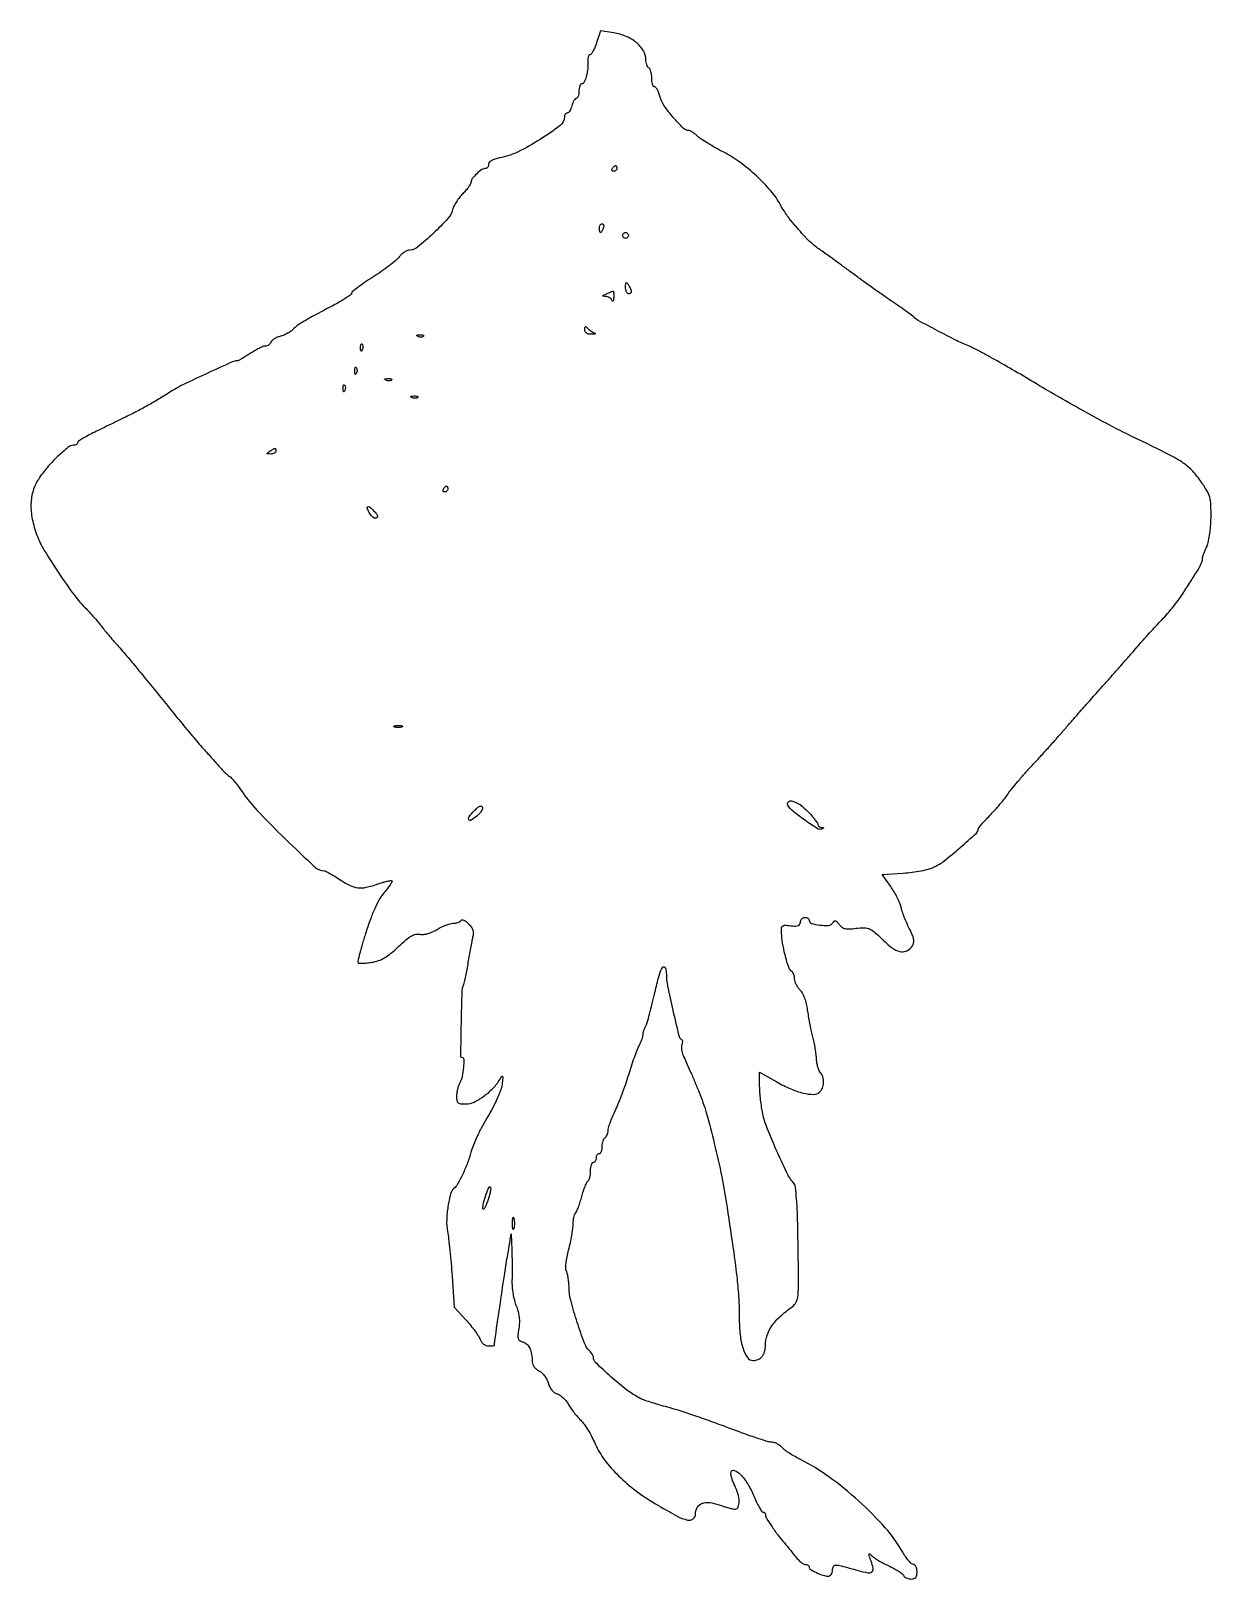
# Model space of a CAD drawing. Extents: x 0 to 405, y 0 to 531.
import ezdxf

# ---------------------------------------------------------------- set-up
doc = ezdxf.new("R2010")
doc.units = 0

msp = doc.modelspace()

# ---------------------------------------------------------------- linework, layer by layer
for points in [[(194.028158, 527.085319, -0.018919), (193.445082, 525.520163, -0.027889), (192.807066, 524.200062, -0.026764), (192.195745, 523.22387, -0.244134), (191.764574, 523, 0.266452), (191.425306, 522.805386, 0.066324), (191.168405, 522.192188, 0.050146), (191.021294, 521.303642, 0.031514), (191.020387, 520.25, -0.04284), (190.962117, 517.768973, -0.044413), (190.480109, 515.364944, -0.047836), (189.738467, 513.520131, -0.280248), (188.883369, 513, 0.245982), (188.544338, 512.822468, 0.066691), (188.25949, 512.265625, 0.0514), (188.064369, 511.457607, 0.033571), (188, 510.5, -0.033892), (187.935017, 509.54241, -0.051811), (187.738095, 508.734375, -0.067322), (187.450531, 508.17797, -0.244542), (187.108408, 508, 0.208396), (186.722675, 507.831931, 0.050787), (186.294405, 507.265625, 0.043524), (185.894893, 506.457251, 0.031538), (185.589356, 505.5, -0.034719), (185.277157, 504.542915, -0.046776), (184.858059, 503.734375, -0.05533), (184.401511, 503.172385, -0.196992), (183.980948, 503, 0.132852), (183.606868, 502.89882, 0.100538), (183.288153, 502.614333, 0.087689), (183.073724, 502.188777, 0.073084), (183, 501.687091, -0.233432), (181.52367, 498.697183, -0.022238), (174.64703, 493.900964, -0.02848), (166.960812, 489.625701, -0.0675), (160.75, 487.595927, 0.029523), (159.198718, 487.21613, 0.054977), (158.012458, 486.701986, 0.075815), (157.254148, 486.101013, 0.189546), (157, 485.454687, -0.066169), (156.926085, 484.898598, -0.083341), (156.709608, 484.427314, -0.09928), (156.388418, 484.112106, -0.145537), (156.011431, 484, 0.150879), (154.714269, 483.599453, 0.037144), (152.950065, 482.192398, 0.036529), (151.422054, 480.553068, 0.170947), (151, 479.354682, -0.130425), (150.831514, 478.719758, -0.023337), (150.168837, 477.675429, -0.023809), (149.253792, 476.495701, -0.019522), (148.17051, 475.324356, 0.029987), (147.038837, 474.048142, 0.024195), (145.978275, 472.553439, 0.024823), (145.132619, 471.073346, 0.055946), (144.680908, 469.864774, -0.124843), (143.046055, 466.831267, -0.017595), (138.0209, 461.730129, -0.015381), (132.64819, 456.951379, -0.175828), (130.026407, 456, 0.098626), (129.182425, 455.831887, 0.044103), (128.174506, 455.305379, 0.041363), (127.172395, 454.540066, 0.044125), (126.333407, 453.635331, -0.053039), (125.183272, 452.438483, -0.011035), (122.908876, 450.609581, -0.01147), (120.160033, 448.595898, -0.010607), (117.25, 446.655503, 0.007956), (114.471461, 444.823991, 0.012192), (112.129688, 443.14125, 0.006716), (110.239922, 441.671874, 0.227946), (110, 441.17295, -0.236437), (109.766107, 440.705979, -0.011474), (108.310938, 439.668969, -0.016631), (106.453423, 438.496748, -0.011026), (104.25, 437.271056, 0.001289), (96.702634, 433.263099, 0.010845), (93.343013, 431.373099, 0.02455), (91.375559, 430.075022, 0.046583), (89.956671, 428.816927, -0.052197), (89.154522, 428.121574, -0.027302), (88.030075, 427.423923, -0.026832), (86.786488, 426.827688, -0.036896), (85.609987, 426.438249, 0.03836), (84.510634, 426.070775, 0.040172), (83.498027, 425.544152, 0.043573), (82.707297, 424.946816, 0.118129), (82.312248, 424.371322, -0.083489), (82.002978, 423.847095, -0.066007), (81.51582, 423.402826, -0.066286), (80.932098, 423.1025, -0.085911), (80.339957, 423, 0.095187), (79.557353, 422.849651, 0.01856), (78.237944, 422.265625, 0.019101), (76.729406, 421.457052, 0.016657), (75.214812, 420.5, -0.008958), (73.749834, 419.542429, -0.012153), (72.391684, 418.734375, -0.009154), (71.239437, 418.113703, -0.119511), (70.770534, 418, 0.106594), (69.108032, 417.6415, 0.001747), (60.40999, 413.670613, 0.004104), (52.27883, 409.842908, 0.03033), (48.537884, 407.756166, -0.006437), (44.430402, 405.200468, -0.007491), (40.459294, 402.880493, -0.007693), (36.517885, 400.735653, -0.00762), (32.5, 398.706118, 0.000065), (29.820822, 397.403232, 0.000042), (26.720312, 395.894637, 0.000042), (23.690939, 394.420027, 0.000079), (21.25, 393.231116, 0.012034), (19.238226, 392.190206, 0.018111), (17.542187, 391.178703, 0.013216), (16.224615, 390.276509, 0.240469), (16, 389.836481, -0.165619), (15.891321, 389.517383, -0.095475), (15.584007, 389.245716, -0.076457), (15.125512, 389.0621, -0.057137), (14.583853, 389, 0.175553), (12.724064, 388.326254, 0.017725), (9.159892, 385.132937, 0.022884), (5.519728, 381.295467, 0.031626), (2.647818, 377.517865, 0.074923), (0.75723, 373.472951, 0.064278), (0.011282, 368.829416, 0.057407), (0.444277, 363.673706, 0.041208), (2.048016, 358.114232, 0.045058), (4.560341, 352.956438, 0.011693), (9.522748, 345.158001, 0.011968), (14.880528, 337.557554, 0.039802), (18.896074, 332.956235, -0.012947), (20.08298, 331.735119, -0.006609), (21.512488, 330.144432, -0.006562), (22.94358, 328.465044, -0.009787), (24.146438, 326.956235, 0.007707), (25.391847, 325.380656, 0.004223), (26.963403, 323.487144, 0.004208), (28.59191, 321.591008, 0.006701), (30.019833, 320, -0.011473), (31.895984, 317.869002, -0.001651), (35.613932, 313.415625, -0.001873), (39.974762, 308.116732, -0.0016), (44.532102, 302.5, 0.001618), (49.097795, 296.873393, 0.001872), (53.483859, 291.544617, 0.00167), (57.230172, 287.058263, 0.011047), (59.158708, 284.864655, -0.001949), (60.595575, 283.289051, -0.001503), (62.150929, 281.559686, -0.001519), (63.594435, 279.935037, -0.003635), (64.652966, 278.718649, 0.012626), (65.576791, 277.694823, 0.011787), (66.572042, 276.694633, 0.011853), (67.497685, 275.848428, 0.038795), (68.16268, 275.353993, -0.06614), (68.849439, 274.782698, -0.0131), (69.905008, 273.575861, -0.013664), (71.067291, 272.093977, -0.01233), (72.188787, 270.5, 0.042242), (77.523683, 263.806195, 0.010972), (87.211243, 253.999357, 0.005301), (97.550656, 244.192461, 0.188105), (100.577579, 242.995719, -0.116719), (101.144788, 242.858698, -0.008831), (102.550914, 242.11396, -0.011794), (104.209123, 241.146119, -0.008694), (106, 240, 0.030864), (109.488163, 237.979699, 0.087589), (112.172891, 237.182822, 0.085246), (115.010418, 237.34268, 0.028214), (119.030263, 238.510677, -0.012529), (120.705556, 239.054956, -0.018802), (122.19437, 239.437448, -0.014092), (123.412991, 239.66637, -0.240192), (123.78907, 239.544263, -0.334163), (123.838018, 239.197937, -0.018044), (123.233133, 238.19038, -0.022226), (122.357358, 236.966767, -0.013722), (121.226561, 235.605257, 0.049413), (119.706645, 233.484281, 0.022645), (118.140124, 230.458755, 0.019149), (116.55182, 226.640322, 0.011773), (114.962597, 222.035888, 0.005513), (113.762481, 218.125487, 0.008766), (112.831496, 214.751392, 0.003406), (112.111898, 211.871784, 0.2616), (112.235615, 211.431052, 0.194397), (112.624629, 211.26594, 0.013765), (113.82737, 211.278136, 0.017815), (115.301916, 211.386404, 0.012412), (116.955902, 211.608939, 0.045623), (119.235929, 212.19051, 0.048028), (121.331455, 213.169147, 0.039452), (123.515878, 214.701601, 0.018438), (126.09896, 217.001606, -0.013644), (128.664282, 219.330264, -0.046682), (130.500396, 220.631391, -0.074777), (132.013797, 221.225222, -0.103752), (133.466281, 221.251197, 0.075864), (134.686627, 221.20548, 0.039779), (136.181024, 221.498328, 0.036544), (137.779779, 222.074835, 0.033621), (139.324759, 222.891695, -0.024069), (140.782977, 223.698666, -0.022581), (142.342925, 224.380686, -0.023207), (143.780776, 224.858139, -0.068657), (144.809017, 225, 0.042498), (145.646167, 225.071284, 0.044184), (146.447963, 225.283036, 0.048332), (147.102354, 225.593594, 0.119953), (147.477458, 225.963525, -0.263961), (147.863643, 226.175038, -0.094473), (148.501118, 226.043517, -0.062684), (149.297117, 225.590868, -0.0358), (150.134343, 224.865657, -0.04466), (151.067403, 223.749166, -0.079323), (151.58602, 222.671596, -0.08212), (151.733285, 221.512529, -0.051072), (151.542199, 220.152132, 0.011418), (151.228537, 218.74134, 0.003175), (150.801617, 216.516564, 0.003203), (150.350413, 213.991639, 0.003355), (149.938804, 211.5, -0.005598), (149.530053, 209.092832, -0.006577), (149.087292, 206.821875, -0.005844), (148.666132, 204.915161, -0.040035), (148.373882, 204, 0.089897), (147.81586, 201.379667, 0.00303), (147.556301, 190.767002, 0.001184), (147.376463, 179.544989, 0.418519), (147.914019, 179.000598, -0.414892), (148.495965, 178.418491, -0.021426), (148.366679, 175.491556, -0.028554), (147.919424, 172.408869, -0.072683), (147.154223, 170.288169, 0.039564), (146.711729, 169.276475, 0.023381), (146.339053, 168.011323, 0.0233), (146.083634, 166.705226, 0.036649), (146, 165.565741, 0.045748), (146.127913, 164.17066, 0.182821), (146.564803, 163.449223, 0.143654), (147.444227, 163.098706, 0.024961), (149.25, 163.019184, 0.111779), (152.010871, 163.661366, 0.044285), (155.371772, 165.674544, 0.042933), (158.576697, 168.451685, 0.057257), (160.925874, 171.5, -0.020218), (161.588176, 172.505117, -0.599553), (161.82791, 172.473179, -0.119448), (161.896903, 171.902931, -0.004118), (161.613923, 169.661855, -0.055458), (161.127264, 167.712439, -0.016205), (159.956746, 164.84737, -0.016068), (158.42001, 161.685434, -0.016573), (156.698173, 158.661855, 0.015167), (154.916413, 155.553394, 0.012473), (153.200591, 152.135045, 0.012663), (151.781829, 148.914312, 0.032398), (150.968776, 146.5, -0.025782), (149.794213, 142.853518, -0.018662), (148.129763, 138.922048, -0.015952), (146.37762, 135.470197, -0.103869), (145.117511, 134, 0.16836), (143.93213, 132.198626, 0.024872), (143.059167, 127.86285, 0.02893), (142.627386, 123.136568, 0.053606), (142.911359, 119.29823, -0.015445), (143.295205, 116.759712, -0.004403), (143.73434, 112.797465, -0.004429), (144.151246, 108.313822, -0.004682), (144.480225, 103.905907), (145.171207, 93.311814), (149.202792, 88.905907, -0.01328), (150.809109, 87.054013, -0.013589), (152.302154, 85.133298, -0.013451), (153.50588, 83.398841, -0.053916), (154.092438, 82.25, 0.066996), (154.578485, 81.356322, 0.069147), (155.27912, 80.633758, 0.073245), (156.109573, 80.162124, 0.092833), (156.975249, 80, 0.011588), (157.752084, 80.018007, 0.019006), (158.4076, 80.073437, 0.013576), (158.922417, 80.150991, 0.35426), (159.00807, 80.25, -0.028056), (159.139684, 81.735562, -0.000228), (160.839303, 93.38147, -0.000874), (162.431686, 104.126726, -0.003781), (163.436894, 110.5), (164.760747, 118.5), (164.965627, 113, -0.004802), (165.033866, 110.530908, -0.003027), (165.068398, 107.646875, -0.003038), (165.067952, 104.810299, -0.005576), (165.027782, 102.5, 0.027912), (165.087477, 100.311753, 0.01966), (165.388091, 97.868002, 0.01991), (165.862477, 95.546016, 0.038858), (166.454789, 93.752774, -0.033593), (167.105103, 91.851313, -0.036274), (167.474731, 89.927917, -0.03614), (167.563316, 87.964841, -0.032864), (167.375213, 85.944993, 0.0151), (167.07867, 83.647561, 0.098557), (167.192351, 82.494942, 0.17915), (167.710754, 81.812068, 0.077944), (168.770498, 81.349765, -0.129618), (170.115211, 80.591261, -0.090547), (171.130085, 79.166128, -0.069398), (171.765846, 77.108275, -0.03859), (171.986345, 74.487128, 0.096424), (172.15748, 73.6387, 0.063866), (172.651722, 72.773182, 0.060716), (173.382222, 72.016342, 0.067197), (174.25, 71.487128, -0.083041), (175.180296, 70.878771, -0.043454), (176.115096, 69.853141, -0.041656), (176.913944, 68.60403, -0.049836), (177.43969, 67.310799, 0.044488), (177.96462, 65.979011, 0.054403), (178.689991, 64.854951, 0.061525), (179.543567, 64.033653, 0.09966), (180.449765, 63.601964, -0.088479), (181.372133, 63.1874, -0.036776), (182.444384, 62.333677, -0.034919), (183.486265, 61.22656, -0.037938), (184.332605, 60.01409, 0.019573), (185.206641, 58.658555, 0.011722), (186.344115, 57.115681, 0.011729), (187.550119, 55.630972, 0.019942), (188.635151, 54.455759, -0.04281), (189.761505, 53.118043, -0.015831), (191.118306, 51.058843, -0.015554), (192.464741, 48.706371, -0.018088), (193.591724, 46.388513, 0.056424), (196.816732, 40.87314, 0.038741), (201.595781, 35.416421, 0.0345), (207.790658, 30.144405, 0.025668), (215.280679, 25.18572, 0.011173), (221.694198, 21.588811, 0.065756), (225.299703, 20.242162, 0.21732), (227.168573, 20.624611, 0.239676), (228, 22.259453, -0.129494), (228.594906, 24.517982, -0.170786), (230.187589, 25.90751, -0.124462), (232.74508, 26.245571, -0.055797), (236.071668, 25.474714, 0.009361), (237.772684, 24.91014, 0.010553), (239.427334, 24.433197, 0.009873), (240.847589, 24.085958, 0.055066), (241.625727, 24, 0.31406), (242.633492, 24.702265, 0.094404), (242.958257, 26.648747, 0.064636), (242.545889, 29.340418, 0.049074), (241.439604, 32.116792, -0.025887), (240.865247, 33.384212, -0.02635), (240.428754, 34.696812, -0.027277), (240.173374, 35.872977, -0.090155), (240.189604, 36.662535, -0.46743), (241.323964, 37.276231, -0.107378), (243.401433, 35.877623, -0.053731), (245.938505, 32.588128, -0.041037), (247.988804, 28.527585, 0.012842), (248.912568, 26.40937, 0.01949), (249.832897, 24.623728, 0.014764), (250.668395, 23.243698, 0.25451), (251.116143, 23, -0.119934), (251.453254, 22.917958, -0.100693), (251.740367, 22.68665, -0.091973), (251.933191, 22.340705, -0.081445), (252, 21.933278, 0.142863), (252.315695, 20.850938, 0.007805), (254.288193, 17.861307, 0.013184), (256.487269, 14.814576, 0.022517), (258.5, 12.40836, -0.013672), (259.034858, 11.791441, -0.003062), (259.911123, 10.709622, -0.003175), (260.907545, 9.447588, -0.003067), (261.899567, 8.15836, 0.024999), (262.917323, 6.949299, 0.030296), (263.990951, 5.927768, 0.03144), (264.975737, 5.198971, 0.144557), (265.649567, 5, -0.060273), (266.16599, 4.93752, -0.079008), (266.60331, 4.753401, -0.097123), (266.896139, 4.480702, -0.158133), (267, 4.160515, 0.258972), (267.462547, 3.327364, 0.026865), (269.498338, 2.206044, 0.032604), (271.771963, 1.285891, 0.080013), (273.547053, 1, 0.141321), (274.107286, 1.161572, 0.102267), (274.578385, 1.614187, 0.085506), (274.892824, 2.29803, 0.065189), (275, 3.116577, -0.125632), (275.312835, 4.341973, -0.279638), (276.11434, 4.806801, -0.060599), (277.934445, 4.548723, -0.002993), (283.785913, 2.942562, 0.022427), (287.106459, 2.168472, 0.204807), (288.523077, 2.485022, 0.29353), (288.97112, 3.620254, 0.041475), (288.24791, 6.154168, -0.00373), (287.523814, 8.116701, -0.170737), (287.520511, 8.540617, -0.517582), (287.752609, 8.608653, -0.01176), (288.793078, 7.743604, 0.036075), (289.71703, 7.048477, 0.011758), (291.173592, 6.156724, 0.011649), (292.843399, 5.238962, 0.012875), (294.5, 4.431555, -0.017672), (296.089956, 3.637667, -0.019772), (297.559909, 2.760568, -0.019492), (298.744047, 1.921448, -0.091553), (299.29969, 1.303954, 0.091418), (299.748716, 0.804677, 0.053361), (300.437375, 0.383036, 0.050963), (301.244351, 0.096736, 0.059844), (302.04969, 0, 0.080194), (302.952727, 0.145774, 0.148119), (303.554969, 0.570462, 0.121265), (303.894363, 1.328116, 0.04498), (304, 2.5, 0.048007), (303.90787, 3.45733, 0.067737), (303.632812, 4.267887, 0.0876), (303.227396, 4.81563, 0.19043), (302.75, 5.007702, -0.186125), (302.125453, 5.252964, -0.028073), (301.170127, 6.233404, -0.028298), (300.127124, 7.578092, -0.021036), (299.127027, 9.16949, 0.051523), (293.080027, 17.604791, 0.027415), (284.038188, 26.749751, 0.027172), (273.795161, 35.065491, 0.041347), (264, 41.003027, -0.015398), (262.145968, 41.999323, -0.014012), (260.296369, 43.138183, -0.014184), (258.70041, 44.249585, -0.043233), (257.711045, 45.12272, 0.048038), (256.881051, 45.841165, 0.038651), (255.868278, 46.448549, 0.040007), (254.834824, 46.864901, 0.075898), (253.949946, 47, -0.076215), (252.644912, 47.200088, -0.004188), (248.694443, 48.477066, -0.006415), (244.009007, 50.102129, -0.004639), (238.828264, 52.028309, 0.005063), (233.259469, 54.093398, 0.004438), (227.400671, 56.140262, 0.004464), (222.077091, 57.89443, 0.013302), (218.391131, 58.965419, -0.006995), (215.432303, 59.784807, -0.007517), (212.568124, 60.668238, -0.007168), (210.13324, 61.498312, -0.035082), (208.801769, 62.081805, -0.043579), (204.480417, 64.853252, -0.01687), (198.994372, 69.391252, -0.009947), (193.815048, 74.165579, -0.204317), (193, 76.076885, 0.109515), (192.914019, 76.464729, 0.030345), (192.614947, 77.016112, 0.029102), (192.190879, 77.615365, 0.026839), (191.689182, 78.178571, -0.105392), (189.897394, 80.96567, -0.011983), (187.404447, 88.072213, -0.014675), (185.280329, 95.347419, -0.056597), (184.61685, 100, 0.015086), (184.51029, 101.811823, 0.017233), (184.296636, 103.534717, 0.016578), (184.018329, 104.974103, 0.087082), (183.707387, 105.71393, -0.151302), (183.485923, 106.510189, -0.019092), (183.607334, 108.313328, -0.021015), (183.931854, 110.498479, -0.016024), (184.463275, 112.858275, 0.010488), (185.051549, 115.341899, 0.009852), (185.548587, 117.900166, 0.009867), (185.899716, 120.185409, 0.033193), (186, 121.694345, -0.026539), (186.062784, 122.876386, -0.02788), (186.250444, 124.025526, -0.028975), (186.523632, 124.991719, -0.099808), (186.852575, 125.55, 0.082156), (187.255781, 126.182591, 0.011569), (187.832056, 127.623817, 0.01294), (188.435438, 129.377594, 0.01068), (188.989748, 131.275761, -0.013013), (189.54472, 133.143764, -0.017391), (190.150452, 134.805286, -0.014669), (190.733963, 136.134341, -0.144539), (191.137174, 136.584778, 0.158931), (191.47076, 136.979225, 0.035851), (191.746545, 137.825304, 0.033705), (191.936646, 138.894004, 0.02717), (192, 140.059017, -0.032276), (192.0728, 141.18562, -0.049716), (192.29375, 142.136086, -0.064068), (192.615903, 142.793368, -0.251914), (193, 143, 0.148195), (193.381354, 143.115568, 0.098894), (193.70625, 143.440625, 0.082425), (193.925306, 143.926543, 0.064853), (194, 144.5, -0.064853), (194.074694, 145.073457, -0.082425), (194.29375, 145.559375, -0.098894), (194.618646, 145.884432, -0.148195), (195, 146, 0.222681), (195.382793, 146.179376, 0.076538), (195.70625, 146.717039, 0.058208), (195.92683, 147.50628, 0.039081), (196, 148.440983, -0.037634), (196.073842, 149.42066, -0.041396), (196.29375, 150.346475, -0.045439), (196.615492, 151.093337, -0.130646), (197, 151.5, 0.10323), (197.383251, 151.863755, 0.051737), (197.70625, 152.451674, 0.048243), (197.925855, 153.155153, 0.051589), (198, 153.871864, -0.072548), (198.142525, 154.848973, -0.013388), (198.710365, 156.583022, -0.014118), (199.492479, 158.590736, -0.012445), (200.418265, 160.638516, 0.015453), (201.503327, 163.077585, 0.006967), (202.782092, 166.338318, 0.00689), (204.037909, 169.821561, 0.00934), (205.069473, 173.002816, -0.006258), (206.022873, 176.005995, -0.006473), (207.040887, 178.950572, -0.006273), (207.987049, 181.476883, -0.027525), (208.645047, 182.927147, 0.017835), (209.159425, 184.004881, 0.017892), (209.59509, 185.115398, 0.018031), (209.904658, 186.109035, 0.065364), (209.993839, 186.763569, -0.053041), (210.06132, 187.369781, -0.022093), (210.274014, 188.166041, -0.021561), (210.57905, 189.006078, -0.026076), (210.938973, 189.763569, 0.052799), (211.412591, 190.915075, 0.00501), (212.240051, 193.851235, 0.006359), (213.14934, 197.383483, 0.004969), (214.049616, 201.240636, -0.012744), (215.501925, 207.053066, -0.075518), (216.779191, 209.904886, -0.631302), (217.612955, 209.798189, -0.079487), (218, 207.378928, 0.050943), (218.394528, 203.516732, 0.00608), (220.23623, 195.113605, 0.002176), (222.366419, 186.107976, 0.237344), (223.147749, 185.185392, -0.18744), (223.387064, 184.952115, -0.084711), (223.500896, 184.521738, -0.066301), (223.477076, 183.966256, -0.047822), (223.310947, 183.367932, 0.083585), (223.16288, 182.636088, 0.038888), (223.206485, 181.665421, 0.037109), (223.413217, 180.628627, 0.042596), (223.765164, 179.682539, -0.005905), (224.829066, 177.359511, -0.002421), (226.220417, 174.182813, -0.002308), (227.744824, 170.610781, -0.00226), (229.246923, 167, -0.028244), (231.687704, 159.948567, -0.009592), (234.452044, 149.454728, -0.009681), (237.002469, 137.997269, -0.012919), (238.845825, 127.5, -0.001715), (241.104035, 111.988192, -0.007755), (242.250206, 102.912489, -0.012784), (242.812728, 96.275187, -0.014747), (243, 89.927033, 0.025314), (243.311357, 83.780971, 0.051743), (244.291329, 79.058922, 0.076172), (245.800931, 76.012531, 0.244365), (247.748973, 75, 0.102448), (249.517438, 75.366196, 0.121404), (250.872663, 76.396432, 0.105976), (251.71572, 78.06431, 0.0643), (252, 80.265741, -0.082897), (252.566692, 83.660302, -0.069928), (254.219705, 86.91077, -0.056648), (257.061818, 90.129968, -0.030371), (261.210436, 93.441315, 0.131719), (262.540536, 95.033478, 0.085444), (263.169108, 97.362968, 0.025467), (263.355501, 101.781411, 0.001618), (263.199874, 114.752379, 0.003318), (262.99087, 124.307643, 0.011942), (262.671657, 130.395205, 0.013458), (262.24809, 134.485547, 0.147196), (261.577922, 135.976648, -0.066613), (259.306498, 139.431086, -0.009025), (255.681319, 147.323579, -0.010233), (252.353743, 155.371513, -0.046077), (250.950809, 160.259382, -0.01286), (250.58646, 162.492926, -0.008587), (250.2793, 165.066066, -0.008649), (250.067383, 167.572788, -0.016762), (250, 169.58219), (250, 173.8914), (255.849083, 170.585303, 0.025812), (260.703044, 168.163149, 0.044145), (264.993558, 166.726988, 0.055914), (268.429472, 166.302013, 0.177859), (270.575803, 167.062911, 0.128125), (271.552824, 168.422211, 0.081579), (271.952647, 170.339854, 0.081407), (271.718237, 172.288795, 0.126478), (270.861397, 173.738603, -0.101477), (270.407103, 174.427282, -0.028026), (269.991179, 175.662339, -0.027091), (269.667757, 177.146007, -0.025383), (269.497841, 178.688603, 0.017299), (269.33386, 180.436401, 0.009593), (269.019393, 182.555402, 0.009558), (268.61823, 184.691611, 0.015204), (268.184972, 186.5, -0.012225), (267.72339, 188.377195, -0.00634), (267.234327, 190.741487, -0.006299), (266.793065, 193.184467, -0.009526), (266.476446, 195.322082, 0.029129), (266.094903, 197.347015, 0.029142), (265.480653, 199.313573, 0.030922), (264.727944, 200.986339, 0.075326), (263.927918, 202.072082, -0.044108), (263.190101, 202.952974, -0.036712), (262.566326, 204.003838, -0.038184), (262.137699, 205.058672, -0.077563), (262, 205.940983, 0.04567), (261.927958, 206.728056, 0.045762), (261.714233, 207.488416, 0.049786), (261.400399, 208.11402, 0.113677), (261.027175, 208.483205, -0.171672), (260.08337, 209.657048, -0.016701), (258.97624, 213.18893, -0.021757), (258.048625, 217.207487, -0.028068), (257.568092, 220.963974, -0.015377), (257.475647, 223.253446, -0.196465), (257.786708, 224.035917, -0.214713), (258.541769, 224.338744, -0.018661), (260.655907, 224.171592, 0.021513), (262.32389, 224.049278, 0.09522), (263.291183, 224.205069, 0.180513), (263.80702, 224.645525, 0.127403), (264, 225.390594, -0.092076), (264.114108, 226.004981, -0.096034), (264.440625, 226.527237, -0.099401), (264.927691, 226.876739, -0.106466), (265.5, 227, -0.061778), (266.073565, 226.928861, -0.080171), (266.559375, 226.719561, -0.097784), (266.88455, 226.409417, -0.154744), (267, 226.045313, 0.329566), (267.792895, 224.97303, 0.045629), (270.674306, 224.370383, 0.044811), (273.704248, 224.293345, 0.242884), (275.07002, 225.113295, -0.065013), (275.568801, 225.725798, -0.251593), (276.025952, 225.849654, -0.155419), (276.543454, 225.541731, -0.02358), (277.308306, 224.593044, 0.073507), (278.219947, 223.66804, 0.10449), (279.262307, 223.180245, 0.071313), (280.700823, 223.054648, 0.019512), (282.973774, 223.269657, -0.032334), (285.907616, 223.471494, -0.114223), (287.737715, 223.055678, -0.071212), (289.6324, 221.778664, -0.00774), (293.492994, 218.176921, 0.051924), (296.184658, 216.077323, 0.11431), (298.637768, 215.234158, 0.154852), (300.728553, 215.666331, 0.125593), (302.394603, 217.252926, 0.096002), (302.811955, 218.333679, 0.088106), (302.813565, 219.526838, 0.056846), (302.361621, 221.05258, 0.017053), (301.337408, 223.252926, -0.014066), (300.464772, 225.098735, -0.011232), (299.625847, 227.133672, -0.011394), (298.934161, 229.053667, -0.02798), (298.538469, 230.5, 0.045407), (298.09106, 231.936911, 0.01775), (297.227589, 233.829139, 0.017398), (296.142557, 235.822898, 0.020711), (294.978674, 237.620475), (292.061765, 241.740949), (299.280882, 242.204551, 0.01747), (302.301486, 242.504775, 0.015651), (305.407509, 243.022937, 0.015904), (308.166585, 243.664325, 0.046359), (310, 244.339532, 0.057195), (313.215148, 246.354292, 0.009939), (318.733624, 250.945419, 0.004807), (324.374483, 255.927016, 0.212559), (325, 257.331931, -0.173198), (325.131668, 257.700638, -0.005513), (326.166766, 258.937025, -0.010083), (327.449923, 260.376043, -0.006757), (328.97197, 261.971403, 0.010749), (330.661197, 263.770534, 0.007957), (332.453469, 265.828531, 0.00805), (334.084494, 267.827098, 0.017885), (335.246223, 269.411722, -0.020515), (336.523517, 271.134908, -0.005983), (338.627587, 273.679789, -0.006001), (341.067588, 276.490969, -0.006393), (343.524254, 279.183531, 0.003294), (346.210983, 282.091847, 0.001985), (349.36025, 285.573902, 0.001988), (352.462751, 289.059529, 0.00348), (355, 291.973649, -0.002245), (357.669787, 295.055321, -0.000984), (361.234375, 299.116544, -0.000974), (365.034765, 303.412386, -0.001303), (368.5, 307.293629, 0.00117), (371.819527, 311.009688, 0.001113), (375.178125, 314.804216, 0.001103), (378.132483, 318.17199, 0.003943), (380, 320.344679, -0.00613), (381.661992, 322.261235, -0.003127), (383.79375, 324.629467, -0.003107), (386.021973, 327.043642, -0.004656), (388, 329.121087, 0.015062), (389.941706, 331.247281, 0.009808), (392.059375, 333.811335, 0.009865), (394.028667, 336.396472, 0.018488), (395.5, 338.573674, -0.001088), (396.771532, 340.604069, -0.000948), (398.111343, 342.724253, -0.000953), (399.330363, 344.637147, -0.002824), (400.176912, 345.943675, 0.021973), (400.8246, 347.032482, 0.021031), (401.38451, 348.189705, 0.021511), (401.790932, 349.251501, 0.067544), (401.933072, 350, -0.053752), (402.054723, 350.752937, -0.017516), (402.39074, 351.829222, -0.01723), (402.850523, 353.007315, -0.018596), (403.379804, 354.120755, 0.066752), (403.917561, 355.604898, 0.016887), (404.379348, 358.134807, 0.016875), (404.715399, 361.095336, 0.016066), (404.858159, 364.120755, 0.012552), (404.812406, 368.66003, 0.060724), (404.411272, 371.20256, 0.066566), (403.425862, 373.465368, 0.016912), (401.234516, 376.828595, 0.0387), (398.159971, 380.564028, 0.059501), (394.92306, 383.213436, 0.026428), (389.627224, 386.205072, 0.002399), (376, 392.89857, -0.009586), (369.920932, 395.993757, -0.003866), (361.7375, 400.441527, -0.003823), (352.998331, 405.366911, -0.004838), (345, 410.05913, 0.003265), (337.584216, 414.441019, 0.004011), (330.602369, 418.430597, 0.003341), (324.68928, 421.695086, 0.028865), (321.965511, 422.977527, -0.019908), (317.596155, 424.939988, -0.005869), (311.061073, 428.289957, -0.002684), (304.369309, 431.866081, -0.09416), (303, 432.982312, 0.061437), (302.595983, 433.35792, 0.001874), (300.7375, 434.691753, 0.003671), (298.526794, 436.241525, 0.002527), (296, 437.966568, -0.004008), (292.974067, 440.045537, -0.002046), (289.20625, 442.701941, -0.002033), (285.344977, 445.471666, -0.003051), (282, 447.922936, 0.001554), (278.871882, 450.229716, 0.001475), (275.675, 452.557442, 0.001463), (272.83564, 454.599425, 0.00521), (271, 455.882746, -0.014375), (269.52655, 456.953587, -0.011339), (267.993223, 458.193237, -0.011502), (266.620963, 459.410382, -0.027689), (265.679057, 460.38787, 0.001303), (264.810407, 461.390132, 0.000615), (263.684334, 462.679385, 0.00061), (262.50224, 464.026101, 0.000861), (261.445578, 465.222801, -0.019947), (260.382935, 466.52308, -0.010823), (259.177125, 468.199198, -0.010768), (258.022121, 469.960373, -0.016729), (257.111002, 471.53171, 0.054344), (253.869605, 476.263679, 0.02838), (248.910278, 481.420126, 0.028014), (243.210905, 486.144398, 0.040649), (237.659146, 489.585406, -0.009136), (234.88634, 491.071062, -0.009558), (232.211592, 492.635576, -0.00928), (229.954878, 494.07231, -0.041156), (228.720585, 495.045688, 0.021058), (227.846509, 495.793816, 0.024555), (226.954896, 496.425921, 0.024616), (226.159756, 496.87948, 0.117831), (225.655445, 497, -0.199854), (223.785409, 497.778564, -0.019259), (220.383639, 501.47979, -0.024323), (217.266796, 505.528179, -0.084721), (215.870965, 508.505156, 0.023766), (215.431902, 509.843846, 0.034382), (214.90951, 510.97339, 0.036839), (214.381384, 511.787333, 0.234562), (213.952996, 512, -0.259237), (213.586565, 512.203673, -0.060779), (213.279943, 512.863914, -0.047661), (213.069303, 513.814286, -0.030726), (213, 514.940983, 0.031397), (212.926388, 516.112115, 0.037109), (212.70625, 517.1996, 0.040338), (212.385578, 518.065839, 0.146547), (212, 518.5, -0.119837), (211.613706, 518.891516, -0.047067), (211.284408, 519.580088, -0.043102), (211.054317, 520.425032, -0.041324), (210.968197, 521.309017, 0.13046), (210.109781, 524.363487, 0.085926), (207.731879, 527.158984, 0.074575), (204.182673, 529.313781, 0.062591), (199.938217, 530.496453), (195.376435, 531.170638)], [(201, 484, -0.105053), (200.918938, 483.618444, -0.099167), (200.688914, 483.29375, -0.09642), (200.345238, 483.076123, -0.093332), (199.940983, 483, -0.108972), (199.586039, 483.078288, -0.182303), (199.3746, 483.29375, -0.161196), (199.343488, 483.6179, -0.082592), (199.5, 484, -0.029505), (199.768994, 484.382774, -0.035638), (200.066025, 484.70625, -0.038439), (200.34829, 484.934461, -0.151918), (200.559017, 485, -0.210953), (200.727648, 484.92554, -0.081139), (200.870461, 484.70625, -0.061769), (200.967655, 484.382849, -0.042167)], [(196.361626, 463.5, -0.02136), (196.112506, 462.925442, -0.030395), (195.839659, 462.440625, -0.030693), (195.579329, 462.087111, -0.222225), (195.393011, 462, -0.289661), (195.241071, 462.096084, -0.046727), (195.115447, 462.440625, -0.039339), (195.028469, 462.925176, -0.024748), (195, 463.5, -0.062722), (195.07223, 464.073532, -0.08088), (195.284531, 464.559375, -0.098158), (195.599211, 464.884506, -0.152681), (195.968615, 465, -0.184534), (196.289193, 464.877514, -0.147206), (196.483616, 464.559375, -0.100118), (196.511135, 464.074366, -0.055937)], [(205, 461, -0.099038), (204.923658, 460.618362, -0.097945), (204.70625, 460.29375, -0.097945), (204.381638, 460.076342, -0.099038), (204, 460, -0.099038), (203.618362, 460.076342, -0.097945), (203.29375, 460.29375, -0.097945), (203.076342, 460.618362, -0.099038), (203, 461, -0.099038), (203.076342, 461.381638, -0.097945), (203.29375, 461.70625, -0.097945), (203.618362, 461.923658, -0.099038), (204, 462, -0.099038), (204.381638, 461.923658, -0.097945), (204.70625, 461.70625, -0.097945), (204.923658, 461.381638, -0.099038)], [(199.921053, 439.75, -0.020908), (199.859693, 438.953487, -0.102704), (199.717133, 438.528125, -0.451325), (199.534095, 438.492009, -0.134342), (199.337719, 438.75, 0.098346), (199.021296, 439.233397, 0.062272), (198.491913, 439.653459, 0.059195), (197.841545, 439.950258, 0.067032), (197.166667, 440.070285, -0.018046), (196.337827, 440.135261, -0.483281), (196.236064, 440.298987, -0.200003), (196.443222, 440.526294, -0.007772), (197.5, 441, -0.001455), (198.284381, 441.334359, -0.002049), (198.985938, 441.627618, -0.001191), (199.579165, 441.871091, -0.028259), (199.75, 441.929715, -0.456812), (199.845841, 441.866519, -0.013133), (199.903372, 441.318416, -0.018022), (199.933425, 440.607937, -0.010327)], [(205.984687, 441.75, -0.133323), (205.913292, 441.464042, -0.102891), (205.701752, 441.220312, -0.089496), (205.380956, 441.056386, -0.073605), (205, 441, -0.210568), (204.618823, 441.167975, -0.082215), (204.298248, 441.660937, -0.062416), (204.082804, 442.388595, -0.042523), (204.015313, 443.25, -0.011293), (204.050422, 444.444209, -0.220444), (204.218347, 444.762149, -0.409657), (204.479509, 444.728886, -0.023197), (205, 444, -0.019837), (205.372171, 443.370687, -0.02047), (205.689119, 442.720313, -0.020703), (205.916329, 442.136466, -0.077483)], [(134.729167, 426.395833, -0.126455), (134.402231, 426.202593, -0.060344), (133.916927, 426.123424, -0.05415), (133.359369, 426.160852, -0.051402), (132.8125, 426.316886, -0.054073), (132.395823, 426.538436, -0.470617), (132.37858, 426.720685, -0.168741), (132.670344, 426.862007, -0.018894), (133.416667, 426.921053, -0.028489), (134.112848, 426.910055, -0.077125), (134.592839, 426.799335, -0.208169), (134.77538, 426.614691, -0.296942)], [(193, 427.728891, -0.039499), (193.546389, 427.469868, -0.51614), (193.564651, 427.280625, -0.158373), (193.227414, 427.138078, -0.012676), (192.25, 427.078947, -0.05361), (191.258282, 427.150519, -0.116248), (190.561933, 427.453688, -0.140422), (190.154331, 427.990198, -0.095143), (190.015313, 428.75, -0.029585), (190.061652, 429.431383, -0.184474), (190.223917, 429.734209, -0.365822), (190.46018, 429.737197, -0.073435), (190.765313, 429.399944, 0.055286), (191.154583, 428.93712, 0.029751), (191.724811, 428.455299, 0.02924), (192.371863, 428.02802, 0.040378)], [(113.683114, 421.8125, -0.054073), (113.461564, 421.395823, -0.470617), (113.279315, 421.37858, -0.168741), (113.137993, 421.670344, -0.018894), (113.078947, 422.416667, -0.028489), (113.089945, 423.112848, -0.077125), (113.200665, 423.592839, -0.208169), (113.385309, 423.77538, -0.296942), (113.604167, 423.729167, -0.126455), (113.797407, 423.402231, -0.060344), (113.876576, 422.916927, -0.05415), (113.839148, 422.359369, -0.051402)], [(111.683114, 413.8125, -0.054073), (111.461564, 413.395823, -0.470617), (111.279315, 413.37858, -0.168741), (111.137993, 413.670344, -0.018894), (111.078947, 414.416667, -0.028489), (111.089945, 415.112848, -0.077125), (111.200665, 415.592839, -0.208169), (111.385309, 415.77538, -0.296942), (111.604167, 415.729167, -0.126455), (111.797407, 415.402231, -0.060344), (111.876576, 414.916927, -0.05415), (111.839148, 414.359369, -0.051402)], [(107.683114, 407.8125, -0.054073), (107.461564, 407.395823, -0.470617), (107.279315, 407.37858, -0.168741), (107.137993, 407.670344, -0.018894), (107.078947, 408.416667, -0.028489), (107.089945, 409.112848, -0.077125), (107.200665, 409.592839, -0.208169), (107.385309, 409.77538, -0.296942), (107.604167, 409.729167, -0.126455), (107.797407, 409.402231, -0.060344), (107.876576, 408.916927, -0.05415), (107.839148, 408.359369, -0.051402)], [(123.729167, 411.395833, -0.126455), (123.402231, 411.202593, -0.060344), (122.916927, 411.123424, -0.05415), (122.359369, 411.160852, -0.051402), (121.8125, 411.316886, -0.054073), (121.395823, 411.538436, -0.470617), (121.37858, 411.720685, -0.168741), (121.670344, 411.862007, -0.018894), (122.416667, 411.921053, -0.028489), (123.112848, 411.910055, -0.077125), (123.592839, 411.799335, -0.208169), (123.77538, 411.614691, -0.296942)], [(132.729167, 405.395833, -0.126455), (132.402231, 405.202593, -0.060344), (131.916927, 405.123424, -0.05415), (131.359369, 405.160852, -0.051402), (130.8125, 405.316886, -0.054073), (130.395823, 405.538436, -0.470617), (130.37858, 405.720685, -0.168741), (130.670344, 405.862007, -0.018894), (131.416667, 405.921053, -0.028489), (132.112848, 405.910055, -0.077125), (132.592839, 405.799335, -0.208169), (132.77538, 405.614691, -0.296942)], [(84, 387, -0.17131), (83.865757, 386.619685, -0.095191), (83.485938, 386.298248, -0.075283), (82.919445, 386.083567, -0.055234), (82.25, 386.015313, -0.011938), (81.271084, 386.047261, -0.327416), (81.083458, 386.201904, -0.309569), (81.169589, 386.436556, -0.011213), (82, 387, -0.007234), (83.26282, 387.790433, -0.137048), (83.707705, 387.914708, -0.364836), (83.938046, 387.720828, -0.042895)], [(143, 374, -0.105053), (142.918938, 373.618444, -0.099167), (142.688914, 373.29375, -0.09642), (142.345238, 373.076123, -0.093332), (141.940983, 373, -0.108972), (141.586039, 373.078288, -0.182303), (141.3746, 373.29375, -0.161196), (141.343488, 373.6179, -0.082592), (141.5, 374, -0.029505), (141.768994, 374.382774, -0.035638), (142.066025, 374.70625, -0.038439), (142.34829, 374.934461, -0.151918), (142.559017, 375, -0.210953), (142.727648, 374.92554, -0.081139), (142.870461, 374.70625, -0.061769), (142.967655, 374.382849, -0.042167)], [(117.571429, 366.571429, -0.027025), (118.57884, 365.448805, -0.125374), (118.937472, 364.662426, -0.310744), (118.725284, 364.192511, -0.136867), (118.035184, 364, -0.149836), (117.590863, 364.136208, -0.045472), (117.039362, 364.5875, -0.040999), (116.480738, 365.234579, -0.034718), (116, 366, -0.030612), (115.334185, 367.451043, -0.420147), (115.550698, 367.927506, -0.267592), (116.218302, 367.810046, -0.02208)], [(127.25, 292.337719, -0.057986), (126.679992, 292.181385, -0.037979), (126, 292.12966, -0.037979), (125.320008, 292.181385, -0.057986), (124.75, 292.337719, -0.174857), (124.540618, 292.525001, -0.447206), (124.601562, 292.693942, -0.078554), (125.10856, 292.810911, -0.017491), (126, 292.842105, -0.017491), (126.89144, 292.810911, -0.078554), (127.398438, 292.693942, -0.447206), (127.459382, 292.525001, -0.174857)], [(266.567152, 263.360121, -0.010953), (267.882113, 261.903202, -0.015163), (268.991601, 260.536796, -0.011658), (269.841963, 259.366482, -0.152426), (270, 258.860121, 0.14017), (270.095581, 258.525872, 0.092624), (270.367188, 258.22947, 0.079362), (270.772177, 258.015575, 0.066208), (271.25, 257.921053, -0.013362), (271.870312, 257.8652, -0.363479), (271.97536, 257.754012, -0.309116), (271.889695, 257.611052, -0.011531), (271.284212, 257.349123, -0.243406), (269.780205, 257.488342, -0.011961), (265.514259, 260.36786, -0.017637), (261.482607, 263.451494, -0.092814), (259.70031, 265.578332, -0.363796), (259.909714, 266.694621, -0.255339), (261.231338, 266.94543, -0.07335), (263.970204, 265.592248, -0.052381)], [(153.000287, 261.799149, -0.029051), (150.991806, 260.357459, -0.436245), (150.246221, 260.554383, -0.29477), (150.327826, 261.53008, -0.024365), (152.059569, 263.563408, -0.022345), (153.125783, 264.601272, -0.072219), (153.948901, 265.144154, -0.16725), (154.517196, 265.205445, -0.262023), (154.872128, 264.883617, -0.163645), (154.870518, 264.279589, -0.054646), (154.49213, 263.467988, -0.04748), (153.843848, 262.597891, -0.038747)], [(156.58724, 129.449665, -0.013366), (156.024633, 128.031834, -0.042249), (155.545081, 127.130442, -0.218846), (155.255542, 126.946275, -0.441314), (155.070462, 127.100777, -0.074328), (155.282058, 129.120289, -0.022775), (156.18612, 132.060361, -0.0259), (157.186166, 134.454673, -0.674056), (157.692394, 134.422817, -0.118844), (157.745195, 133.804378, -0.016817), (157.508485, 132.539766, -0.018377), (157.116059, 131.036936, -0.014714)], [(165.689326, 120.25, -0.161593), (165.521012, 119.99086, -0.542911), (165.366341, 120.042187, -0.052887), (165.259713, 120.748017, -0.011065), (165.232003, 122, -0.011065), (165.259713, 123.251983, -0.052887), (165.366341, 123.957813, -0.542911), (165.521012, 124.00914, -0.161593), (165.689326, 123.75, -0.039571), (165.831531, 122.952734, -0.024357), (165.877971, 122, -0.024357), (165.831531, 121.047266, -0.039571)]]:
    msp.add_lwpolyline(points, format="xyb", close=True)

doc.saveas('drawing.dxf')
